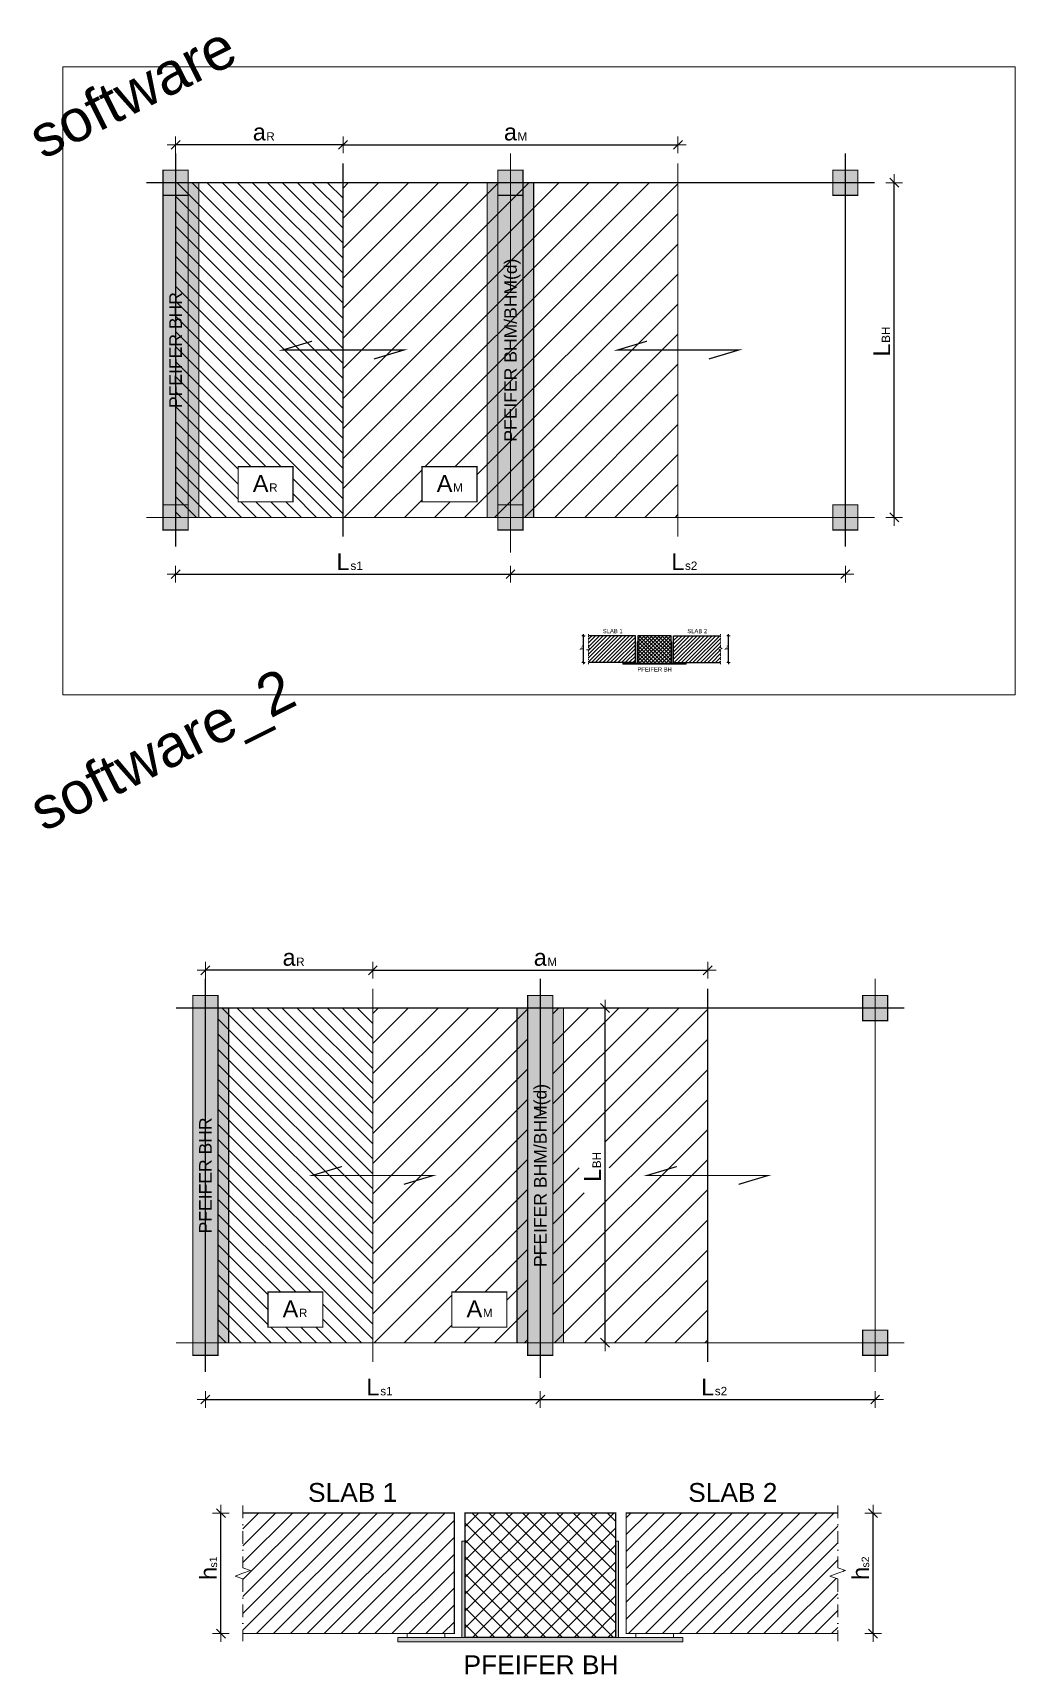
# Model space of a CAD drawing. Header units: millimetres. Extents: x 261817 to 319787, y -328430 to -285760.
# Drawn here: x 276703 to 288436, y -327295 to -307679 of the extents above; entities that cross this region are included whole.
import ezdxf
from ezdxf.enums import TextEntityAlignment as Align

# ---------------------------------------------------------------- set-up
doc = ezdxf.new("R2010")
doc.units = ezdxf.units.MM
doc.linetypes.add('ACAD_ISO02W100', pattern=[15, 12, -3])
doc.linetypes.add('DASHDOT', pattern=[25.4, 12.7, -6.35, 0, -6.35])
doc.layers.get('0').update_dxf_attribs({"lineweight": 0})
doc.layers.add('ISOPRO_WYMIARY', color=7, linetype='Continuous')
for name, color, linetype, lineweight in [('KRESKOWANIE_1', 9, 'Continuous', 0), ('KRESKOWIANIE_2', 8, 'Continuous', 0), ('OZNACZENIA_OPISY', 7, 'Continuous', 5)]:
    doc.layers.add(name, color=color, linetype=linetype, lineweight=lineweight)
doc.layers.add('KRESKOWANIE_3', color=7, linetype='Continuous', lineweight=0, true_color=0xbcc8e6)
doc.styles.add('ARIAL', font='arial.ttf')
doc.dimstyles.new('1-5m', dxfattribs={"dimscale": 2.5, "dimtxt": 4, "dimasz": 0.1, "dimexe": 1, "dimexo": 0, "dimgap": 1, "dimtad": 1, "dimdec": 0, "dimtxsty": 'ARIAL', "dimblk": '1', "dimcen": 2.5, "dimdle": 1, "dimse1": 1, "dimse2": 1, "dimclrd": 1, "dimclrt": 2, "dimadec": 0, "dimazin": 0, "dimtfac": 1, "dimtdec": 0, "dimtix": 1, "dimtmove": 2, "dimatfit": 2, "dimldrblk": 'ARCHTICK', "dimfxl": 1, "dimarcsym": 0})
pattern_1 = [(45, (-995812.34, 1091608.6), (-101.027881, 101.027881), [])]

# ---------------------------------------------------------------- blocks, each defined once
blk = doc.blocks.new('1')
at = {"layer": 'OZNACZENIA_OPISY', "color": 7, "lineweight": 20}
for p, q in [((20, 0), (-20, 0)), ((-10.6, -10.6), (10.6, 10.6)), ((0, -20), (0, 20))]:
    blk.add_line(p, q, dxfattribs=at)
blk = doc.blocks.new('*D443')
at = {"layer": 'Defpoints', "color": 0, "transparency": 16777216}
for p in [(278408, -313890), (282408, -313890), (282408, -314149)]:
    blk.add_point(p, dxfattribs=at)
at = {"layer": 'OZNACZENIA_OPISY', "color": 1, "lineweight": -2, "transparency": 16777216}
blk.add_line((278413, -314149), (282403, -314149), dxfattribs=at)
at = {"layer": 'OZNACZENIA_OPISY', "color": 1, "lineweight": -2, "transparency": 16777216, "xscale": 5, "yscale": 5, "zscale": 5, "rotation": 180}
blk.add_blockref('1', (278408, -314149), dxfattribs=at)
at = {"layer": 'OZNACZENIA_OPISY', "color": 1, "lineweight": -2, "transparency": 16777216, "xscale": 5, "yscale": 5, "zscale": 5}
blk.add_blockref('1', (282408, -314149), dxfattribs=at)
at = {"layer": 'OZNACZENIA_OPISY', "color": 2, "lineweight": 20, "transparency": 16777216, "insert": (280408, -313999), "char_height": 200, "attachment_point": 5, "style": 'ARIAL'}
blk.add_mtext('L', dxfattribs=at)
blk = doc.blocks.new('_ArchTick')
at = {"color": 0, "linetype": 'ByBlock', "const_width": 0.15}
blk.add_lwpolyline([(-0.5, -0.5), (0.5, 0.5)], dxfattribs=at)
blk = doc.blocks.new('*D444')
at = {"layer": 'Defpoints', "color": 0, "transparency": 16777216}
for p in [(282408, -313890), (286408, -313890), (286408, -314149)]:
    blk.add_point(p, dxfattribs=at)
at = {"layer": 'OZNACZENIA_OPISY', "color": 1, "lineweight": -2, "transparency": 16777216}
blk.add_line((282413, -314149), (286403, -314149), dxfattribs=at)
at = {"layer": 'OZNACZENIA_OPISY', "color": 1, "lineweight": -2, "transparency": 16777216, "xscale": 5, "yscale": 5, "zscale": 5, "rotation": 180}
blk.add_blockref('1', (282408, -314149), dxfattribs=at)
at = {"layer": 'OZNACZENIA_OPISY', "color": 1, "lineweight": -2, "transparency": 16777216, "xscale": 5, "yscale": 5, "zscale": 5}
blk.add_blockref('1', (286408, -314149), dxfattribs=at)
at = {"layer": 'OZNACZENIA_OPISY', "color": 2, "lineweight": 20, "transparency": 16777216, "insert": (284408, -313999), "char_height": 200, "attachment_point": 5, "style": 'ARIAL'}
blk.add_mtext('L', dxfattribs=at)
blk = doc.blocks.new('*D445')
at = {"layer": 'Defpoints', "color": 0, "transparency": 16777216}
for p in [(286758, -309470), (286992, -309470), (286758, -313470)]:
    blk.add_point(p, dxfattribs=at)
at = {"layer": 'OZNACZENIA_OPISY', "color": 1, "lineweight": -2, "transparency": 16777216}
blk.add_line((286992, -313465), (286992, -309475), dxfattribs=at)
at = {"layer": 'OZNACZENIA_OPISY', "color": 1, "lineweight": -2, "transparency": 16777216, "xscale": 5, "yscale": 5, "zscale": 5}
for p, rotation in [((286992, -309470), 90), ((286992, -313470), 270)]:
    blk.add_blockref('1', p, dxfattribs=dict(at, rotation=rotation))
at = {"layer": 'OZNACZENIA_OPISY', "color": 2, "lineweight": 20, "transparency": 16777216, "insert": (286842, -311470), "char_height": 200, "attachment_point": 5, "rotation": 90, "style": 'ARIAL'}
blk.add_mtext('L', dxfattribs=at)
blk = doc.blocks.new('*D446')
at = {"layer": 'Defpoints', "color": 0, "transparency": 16777216}
for p in [(284408, -309018), (280408, -309240), (284408, -309240)]:
    blk.add_point(p, dxfattribs=at)
at = {"layer": 'OZNACZENIA_OPISY', "color": 1, "lineweight": -2, "transparency": 16777216}
blk.add_line((280413, -309018), (284403, -309018), dxfattribs=at)
at = {"layer": 'OZNACZENIA_OPISY', "color": 1, "lineweight": -2, "transparency": 16777216, "xscale": 5, "yscale": 5, "zscale": 5, "rotation": 180}
blk.add_blockref('1', (280408, -309018), dxfattribs=at)
at = {"layer": 'OZNACZENIA_OPISY', "color": 1, "lineweight": -2, "transparency": 16777216, "xscale": 5, "yscale": 5, "zscale": 5}
blk.add_blockref('1', (284408, -309018), dxfattribs=at)
at = {"layer": 'OZNACZENIA_OPISY', "color": 2, "lineweight": 20, "transparency": 16777216, "insert": (282408, -308866), "char_height": 200, "attachment_point": 5, "style": 'ARIAL'}
blk.add_mtext('a', dxfattribs=at)
blk = doc.blocks.new('*D447')
at = {"layer": 'Defpoints', "color": 0, "transparency": 16777216}
for p in [(278408, -309018), (278408, -309111), (280408, -309240)]:
    blk.add_point(p, dxfattribs=at)
at = {"layer": 'OZNACZENIA_OPISY', "color": 1, "lineweight": -2, "transparency": 16777216}
blk.add_line((280403, -309018), (278413, -309018), dxfattribs=at)
at = {"layer": 'OZNACZENIA_OPISY', "color": 1, "lineweight": -2, "transparency": 16777216, "xscale": 5, "yscale": 5, "zscale": 5, "rotation": 180}
blk.add_blockref('1', (278408, -309018), dxfattribs=at)
at = {"layer": 'OZNACZENIA_OPISY', "color": 1, "lineweight": -2, "transparency": 16777216, "xscale": 5, "yscale": 5, "zscale": 5}
blk.add_blockref('1', (280408, -309018), dxfattribs=at)
at = {"layer": 'OZNACZENIA_OPISY', "color": 2, "transparency": 16777216, "insert": (279408, -308866), "char_height": 200, "attachment_point": 5, "style": 'ARIAL'}
blk.add_mtext('a', dxfattribs=at)
blk = doc.blocks.new('*D451')
at = {"layer": 'Defpoints', "color": 0, "transparency": 16777216}
for p in [(284918, -314884), (285011, -314884), (284918, -315204)]:
    blk.add_point(p, dxfattribs=at)
at = {"layer": 'OZNACZENIA_OPISY', "color": 1, "lineweight": -2, "transparency": 16777216}
blk.add_line((285011, -315203), (285011, -314885), dxfattribs=at)
for p, rotation in [((285011, -314884), 90), ((285011, -315204), 270)]:
    blk.add_blockref('1', p, dxfattribs=dict(at, rotation=rotation))
at = {"layer": 'OZNACZENIA_OPISY', "color": 2, "lineweight": 20, "transparency": 16777216, "insert": (284981, -315044), "char_height": 40, "attachment_point": 5, "rotation": 90, "style": 'ARIAL'}
blk.add_mtext('h', dxfattribs=at)
blk = doc.blocks.new('*D452')
at = {"layer": 'Defpoints', "color": 0, "transparency": 16777216}
for p in [(283281, -314884), (283339, -314884), (283339, -315204)]:
    blk.add_point(p, dxfattribs=at)
at = {"layer": 'OZNACZENIA_OPISY', "color": 1, "lineweight": -2, "transparency": 16777216}
blk.add_line((283281, -315203), (283281, -314885), dxfattribs=at)
for p, rotation in [((283281, -314884), 90), ((283281, -315204), 270)]:
    blk.add_blockref('1', p, dxfattribs=dict(at, rotation=rotation))
at = {"layer": 'OZNACZENIA_OPISY', "color": 2, "lineweight": 20, "transparency": 16777216, "insert": (283251, -315044), "char_height": 40, "attachment_point": 5, "rotation": 90, "style": 'ARIAL'}
blk.add_mtext('h', dxfattribs=at)
blk = doc.blocks.new('*D455')
at = {"layer": 'Defpoints', "color": 0, "transparency": 16777216}
for p in [(278764, -323754), (282764, -323754), (282764, -324013)]:
    blk.add_point(p, dxfattribs=at)
at = {"layer": 'OZNACZENIA_OPISY', "color": 1, "lineweight": -2, "transparency": 16777216}
blk.add_line((278769, -324013), (282759, -324013), dxfattribs=at)
at = {"layer": 'OZNACZENIA_OPISY', "color": 1, "lineweight": -2, "transparency": 16777216, "xscale": 5, "yscale": 5, "zscale": 5, "rotation": 180}
blk.add_blockref('1', (278764, -324013), dxfattribs=at)
at = {"layer": 'OZNACZENIA_OPISY', "color": 1, "lineweight": -2, "transparency": 16777216, "xscale": 5, "yscale": 5, "zscale": 5}
blk.add_blockref('1', (282764, -324013), dxfattribs=at)
at = {"layer": 'OZNACZENIA_OPISY', "color": 2, "lineweight": 20, "transparency": 16777216, "insert": (280764, -323863), "char_height": 200, "attachment_point": 5, "style": 'ARIAL'}
blk.add_mtext('L', dxfattribs=at)
blk = doc.blocks.new('*D456')
at = {"layer": 'Defpoints', "color": 0, "transparency": 16777216}
for p in [(282764, -323754), (286764, -323754), (286764, -324013)]:
    blk.add_point(p, dxfattribs=at)
at = {"layer": 'OZNACZENIA_OPISY', "color": 1, "lineweight": -2, "transparency": 16777216}
blk.add_line((282769, -324013), (286759, -324013), dxfattribs=at)
at = {"layer": 'OZNACZENIA_OPISY', "color": 1, "lineweight": -2, "transparency": 16777216, "xscale": 5, "yscale": 5, "zscale": 5, "rotation": 180}
blk.add_blockref('1', (282764, -324013), dxfattribs=at)
at = {"layer": 'OZNACZENIA_OPISY', "color": 1, "lineweight": -2, "transparency": 16777216, "xscale": 5, "yscale": 5, "zscale": 5}
blk.add_blockref('1', (286764, -324013), dxfattribs=at)
at = {"layer": 'OZNACZENIA_OPISY', "color": 2, "lineweight": 20, "transparency": 16777216, "insert": (284764, -323863), "char_height": 200, "attachment_point": 5, "style": 'ARIAL'}
blk.add_mtext('L', dxfattribs=at)
blk = doc.blocks.new('*D457')
at = {"layer": 'Defpoints', "color": 0, "transparency": 16777216}
for p in [(283305, -319334), (283538, -319334), (283305, -323334)]:
    blk.add_point(p, dxfattribs=at)
at = {"layer": 'OZNACZENIA_OPISY', "color": 1, "lineweight": -2, "transparency": 16777216}
blk.add_line((283538, -323329), (283538, -319339), dxfattribs=at)
at = {"layer": 'OZNACZENIA_OPISY', "color": 1, "lineweight": -2, "transparency": 16777216, "xscale": 5, "yscale": 5, "zscale": 5}
for p, rotation in [((283538, -319334), 90), ((283538, -323334), 270)]:
    blk.add_blockref('1', p, dxfattribs=dict(at, rotation=rotation))
at = {"layer": 'OZNACZENIA_OPISY', "color": 2, "lineweight": 20, "transparency": 16777216, "insert": (283388, -321334), "char_height": 200, "attachment_point": 5, "rotation": 90, "style": 'ARIAL'}
blk.add_mtext('L', dxfattribs=at)
blk = doc.blocks.new('*D458')
at = {"layer": 'Defpoints', "color": 0, "transparency": 16777216}
for p in [(284764, -318882), (280764, -319104), (284764, -319104)]:
    blk.add_point(p, dxfattribs=at)
at = {"layer": 'OZNACZENIA_OPISY', "color": 1, "lineweight": -2, "transparency": 16777216}
blk.add_line((280769, -318882), (284759, -318882), dxfattribs=at)
at = {"layer": 'OZNACZENIA_OPISY', "color": 1, "lineweight": -2, "transparency": 16777216, "xscale": 5, "yscale": 5, "zscale": 5, "rotation": 180}
blk.add_blockref('1', (280764, -318882), dxfattribs=at)
at = {"layer": 'OZNACZENIA_OPISY', "color": 1, "lineweight": -2, "transparency": 16777216, "xscale": 5, "yscale": 5, "zscale": 5}
blk.add_blockref('1', (284764, -318882), dxfattribs=at)
at = {"layer": 'OZNACZENIA_OPISY', "color": 2, "lineweight": 20, "transparency": 16777216, "insert": (282764, -318730), "char_height": 200, "attachment_point": 5, "style": 'ARIAL'}
blk.add_mtext('a', dxfattribs=at)
blk = doc.blocks.new('*D459')
at = {"layer": 'Defpoints', "color": 0, "transparency": 16777216}
for p in [(278764, -318882), (278764, -318974), (280764, -319104)]:
    blk.add_point(p, dxfattribs=at)
at = {"layer": 'OZNACZENIA_OPISY', "color": 1, "lineweight": -2, "transparency": 16777216}
blk.add_line((280759, -318882), (278769, -318882), dxfattribs=at)
at = {"layer": 'OZNACZENIA_OPISY', "color": 1, "lineweight": -2, "transparency": 16777216, "xscale": 5, "yscale": 5, "zscale": 5, "rotation": 180}
blk.add_blockref('1', (278764, -318882), dxfattribs=at)
at = {"layer": 'OZNACZENIA_OPISY', "color": 1, "lineweight": -2, "transparency": 16777216, "xscale": 5, "yscale": 5, "zscale": 5}
blk.add_blockref('1', (280764, -318882), dxfattribs=at)
at = {"layer": 'OZNACZENIA_OPISY', "color": 2, "transparency": 16777216, "insert": (279764, -318730), "char_height": 200, "attachment_point": 5, "style": 'ARIAL'}
blk.add_mtext('a', dxfattribs=at)
blk = doc.blocks.new('*D453')
at = {"layer": 'Defpoints', "color": 0, "transparency": 16777216}
for p in [(286317, -325370), (286739, -325370), (286317, -326810)]:
    blk.add_point(p, dxfattribs=at)
at = {"layer": 'OZNACZENIA_OPISY', "color": 1, "lineweight": -2, "transparency": 16777216}
blk.add_line((286739, -326805), (286739, -325375), dxfattribs=at)
at = {"layer": 'OZNACZENIA_OPISY', "color": 1, "lineweight": -2, "transparency": 16777216, "xscale": 5, "yscale": 5, "zscale": 5}
for p, rotation in [((286739, -325370), 90), ((286739, -326810), 270)]:
    blk.add_blockref('1', p, dxfattribs=dict(at, rotation=rotation))
at = {"layer": 'OZNACZENIA_OPISY', "color": 2, "lineweight": 20, "transparency": 16777216, "insert": (286589, -326090), "char_height": 200, "attachment_point": 5, "rotation": 90, "style": 'ARIAL'}
blk.add_mtext('h', dxfattribs=at)
blk = doc.blocks.new('*D454')
at = {"layer": 'Defpoints', "color": 0, "transparency": 16777216}
for p in [(278950, -325370), (279212, -325370), (279212, -326810)]:
    blk.add_point(p, dxfattribs=at)
at = {"layer": 'OZNACZENIA_OPISY', "color": 1, "lineweight": -2, "transparency": 16777216}
blk.add_line((278950, -326805), (278950, -325375), dxfattribs=at)
at = {"layer": 'OZNACZENIA_OPISY', "color": 1, "lineweight": -2, "transparency": 16777216, "xscale": 5, "yscale": 5, "zscale": 5}
for p, rotation in [((278950, -325370), 90), ((278950, -326810), 270)]:
    blk.add_blockref('1', p, dxfattribs=dict(at, rotation=rotation))
at = {"layer": 'OZNACZENIA_OPISY', "color": 2, "lineweight": 20, "transparency": 16777216, "insert": (278800, -326090), "char_height": 200, "attachment_point": 5, "rotation": 90, "style": 'ARIAL'}
blk.add_mtext('h', dxfattribs=at)

msp = doc.modelspace()

# ---------------------------------------------------------------- hatches: boundary and pattern name
at = {"layer": 'KRESKOWANIE_1'}
h = msp.add_hatch(color=256, dxfattribs=at)
h.dxf.hatch_style = 1
h.paths.add_polyline_path([(278558.1, -309320.49), (278408.1, -309320.49), (278408.1, -309470.49), (278558.1, -309470.49)])
h.paths.add_polyline_path([(278408.1, -309320.49), (278258.1, -309320.49), (278258.1, -309470.49), (278408.1, -309470.49)])
h.paths.add_polyline_path([(278408.1, -309470.49), (278258.1, -309470.49), (278258.1, -309620.49), (278408.1, -309620.49)])
h.paths.add_polyline_path([(278558.1, -309470.49), (278408.1, -309470.49), (278408.1, -309620.49), (278558.1, -309620.49)])
h = msp.add_hatch(color=256, dxfattribs=at)
h.dxf.hatch_style = 1
h.paths.add_polyline_path([(282558.1, -309320.49), (282408.1, -309320.49), (282408.1, -309470.49), (282558.1, -309470.49)])
h.paths.add_polyline_path([(282408.1, -309320.49), (282258.1, -309320.49), (282258.1, -309470.49), (282408.1, -309470.49)])
h.paths.add_polyline_path([(282408.1, -309470.49), (282258.1, -309470.49), (282258.1, -309620.49), (282408.1, -309620.49)])
h.paths.add_polyline_path([(282558.1, -309470.49), (282408.1, -309470.49), (282408.1, -309620.49), (282558.1, -309620.49)])
h = msp.add_hatch(color=256, dxfattribs=at)
h.dxf.hatch_style = 1
h.paths.add_polyline_path([(286558.1, -309320.49), (286408.1, -309320.49), (286408.1, -309470.49), (286558.1, -309470.49)])
h.paths.add_polyline_path([(286408.1, -309320.49), (286258.1, -309320.49), (286258.1, -309470.49), (286408.1, -309470.49)])
h.paths.add_polyline_path([(286408.1, -309470.49), (286258.1, -309470.49), (286258.1, -309620.49), (286408.1, -309620.49)])
h.paths.add_polyline_path([(286558.1, -309470.49), (286408.1, -309470.49), (286408.1, -309620.49), (286558.1, -309620.49)])
h = msp.add_hatch(color=256, dxfattribs=at)
h.dxf.hatch_style = 1
h.paths.add_polyline_path([(278558.1, -313320.49), (278408.1, -313320.49), (278408.1, -313470.49), (278558.1, -313470.49)])
h.paths.add_polyline_path([(278408.1, -313320.49), (278258.1, -313320.49), (278258.1, -313470.49), (278408.1, -313470.49)])
h.paths.add_polyline_path([(278408.1, -313470.49), (278258.1, -313470.49), (278258.1, -313620.49), (278408.1, -313620.49)])
h.paths.add_polyline_path([(278558.1, -313470.49), (278408.1, -313470.49), (278408.1, -313620.49), (278558.1, -313620.49)])
h = msp.add_hatch(color=256, dxfattribs=at)
h.dxf.hatch_style = 1
h.paths.add_polyline_path([(282558.1, -313320.49), (282408.1, -313320.49), (282408.1, -313470.49), (282558.1, -313470.49)])
h.paths.add_polyline_path([(282408.1, -313320.49), (282258.1, -313320.49), (282258.1, -313470.49), (282408.1, -313470.49)])
h.paths.add_polyline_path([(282408.1, -313470.49), (282258.1, -313470.49), (282258.1, -313620.49), (282408.1, -313620.49)])
h.paths.add_polyline_path([(282558.1, -313470.49), (282408.1, -313470.49), (282408.1, -313620.49), (282558.1, -313620.49)])
h = msp.add_hatch(color=256, dxfattribs=at)
h.dxf.hatch_style = 1
h.paths.add_polyline_path([(286558.1, -313320.49), (286408.1, -313320.49), (286408.1, -313470.49), (286558.1, -313470.49)])
h.paths.add_polyline_path([(286408.1, -313320.49), (286258.1, -313320.49), (286258.1, -313470.49), (286408.1, -313470.49)])
h.paths.add_polyline_path([(286408.1, -313470.49), (286258.1, -313470.49), (286258.1, -313620.49), (286408.1, -313620.49)])
h.paths.add_polyline_path([(286558.1, -313470.49), (286408.1, -313470.49), (286408.1, -313620.49), (286558.1, -313620.49)])
h = msp.add_hatch(color=256, dxfattribs=at)
h.dxf.hatch_style = 1
h.paths.add_polyline_path([(278914.37, -319184.27), (278764.37, -319184.27), (278764.37, -319334.27), (278914.37, -319334.27)])
h.paths.add_polyline_path([(278764.37, -319184.27), (278614.37, -319184.27), (278614.37, -319334.27), (278764.37, -319334.27)])
h.paths.add_polyline_path([(278764.37, -319334.27), (278614.37, -319334.27), (278614.37, -319484.27), (278764.37, -319484.27)])
h.paths.add_polyline_path([(278914.37, -319334.27), (278764.37, -319334.27), (278764.37, -319484.27), (278914.37, -319484.27)])
h = msp.add_hatch(color=256, dxfattribs=at)
h.dxf.hatch_style = 1
h.paths.add_polyline_path([(282914.37, -319184.27), (282764.37, -319184.27), (282764.37, -319334.27), (282914.37, -319334.27)])
h.paths.add_polyline_path([(282764.37, -319184.27), (282614.37, -319184.27), (282614.37, -319334.27), (282764.37, -319334.27)])
h.paths.add_polyline_path([(282764.37, -319334.27), (282614.37, -319334.27), (282614.37, -319484.27), (282764.37, -319484.27)])
h.paths.add_polyline_path([(282914.37, -319334.27), (282764.37, -319334.27), (282764.37, -319484.27), (282914.37, -319484.27)])
h = msp.add_hatch(color=256, dxfattribs=at)
h.dxf.hatch_style = 1
h.paths.add_polyline_path([(286914.37, -319184.27), (286764.37, -319184.27), (286764.37, -319334.27), (286914.37, -319334.27)])
h.paths.add_polyline_path([(286764.37, -319184.27), (286614.37, -319184.27), (286614.37, -319334.27), (286764.37, -319334.27)])
h.paths.add_polyline_path([(286764.37, -319334.27), (286614.37, -319334.27), (286614.37, -319484.27), (286764.37, -319484.27)])
h.paths.add_polyline_path([(286914.37, -319334.27), (286764.37, -319334.27), (286764.37, -319484.27), (286914.37, -319484.27)])
h = msp.add_hatch(color=256, dxfattribs=at)
h.dxf.hatch_style = 1
h.paths.add_polyline_path([(278914.37, -323184.27), (278764.37, -323184.27), (278764.37, -323334.27), (278914.37, -323334.27)])
h.paths.add_polyline_path([(278764.37, -323184.27), (278614.37, -323184.27), (278614.37, -323334.27), (278764.37, -323334.27)])
h.paths.add_polyline_path([(278764.37, -323334.27), (278614.37, -323334.27), (278614.37, -323484.27), (278764.37, -323484.27)])
h.paths.add_polyline_path([(278914.37, -323334.27), (278764.37, -323334.27), (278764.37, -323484.27), (278914.37, -323484.27)])
h = msp.add_hatch(color=256, dxfattribs=at)
h.dxf.hatch_style = 1
h.paths.add_polyline_path([(282914.37, -323184.27), (282764.37, -323184.27), (282764.37, -323334.27), (282914.37, -323334.27)])
h.paths.add_polyline_path([(282764.37, -323184.27), (282614.37, -323184.27), (282614.37, -323334.27), (282764.37, -323334.27)])
h.paths.add_polyline_path([(282764.37, -323334.27), (282614.37, -323334.27), (282614.37, -323484.27), (282764.37, -323484.27)])
h.paths.add_polyline_path([(282914.37, -323334.27), (282764.37, -323334.27), (282764.37, -323484.27), (282914.37, -323484.27)])
h = msp.add_hatch(color=256, dxfattribs=at)
h.dxf.hatch_style = 1
h.paths.add_polyline_path([(286914.37, -323184.27), (286764.37, -323184.27), (286764.37, -323334.27), (286914.37, -323334.27)])
h.paths.add_polyline_path([(286764.37, -323184.27), (286614.37, -323184.27), (286614.37, -323334.27), (286764.37, -323334.27)])
h.paths.add_polyline_path([(286764.37, -323334.27), (286614.37, -323334.27), (286614.37, -323484.27), (286764.37, -323484.27)])
h.paths.add_polyline_path([(286914.37, -323334.27), (286764.37, -323334.27), (286764.37, -323484.27), (286914.37, -323484.27)])
at = {"layer": 'KRESKOWANIE_3'}
h = msp.add_hatch(color=256, dxfattribs=at)
h.dxf.hatch_style = 1
h.paths.add_polyline_path([(278686.1, -309470.49), (278558.1, -309470.49), (278558.1, -313470.49), (278686.1, -313470.49)])
h = msp.add_hatch(color=256, dxfattribs=at)
h.dxf.hatch_style = 1
h.paths.add_polyline_path([(282686.1, -309470.49), (282558.1, -309470.49), (282558.1, -313470.49), (282686.1, -313470.49)])
h.paths.add_polyline_path([(282130.1, -313470.49), (282258.1, -313470.49), (282258.1, -309470.49), (282130.1, -309470.49)])
h = msp.add_hatch(dxfattribs=at)
h.set_pattern_fill('ANSI31', color=3, scale=10)
h.paths.add_polyline_path([(283338.73, -314884.07), (283338.73, -315029.07), (283359.35, -315036.57), (283338.73, -315044.07), (283318.1, -315051.57), (283338.73, -315059.07), (283338.73, -315204.07), (283900.16, -315204.07), (283900.16, -314884.07)])
h = msp.add_hatch(color=256, dxfattribs=at)
h.dxf.hatch_style = 1
h.paths.add_polyline_path([(283928.16, -314959.07), (283920.16, -314959.07), (283920.16, -315214.07), (283928.16, -315214.07)])
h.paths.add_polyline_path([(284336.16, -314959.07), (284328.16, -314959.07), (284328.16, -315214.07), (284336.16, -315214.07)])
h = msp.add_hatch(dxfattribs=at)
h.set_pattern_fill('ANSI37', scale=10, angle=90)
h.paths.add_polyline_path([(284328.16, -315214.07), (284328.16, -314959.07), (284328.16, -314884.07), (283928.16, -314884.07), (283928.16, -314959.07), (283928.16, -315214.07)])
h = msp.add_hatch(dxfattribs=at)
h.set_pattern_fill('ANSI31', color=3, scale=10)
h.paths.add_polyline_path([(284356.16, -314884.07), (284356.16, -315204.07), (284917.59, -315204.07), (284917.59, -315059.07), (284896.96, -315051.57), (284917.59, -315044.07), (284938.21, -315036.57), (284917.59, -315029.07), (284917.59, -314884.07)])
h = msp.add_hatch(color=256, dxfattribs=at)
h.dxf.hatch_style = 1
h.paths.add_polyline_path([(284506.16, -315214.07), (283750.16, -315214.07), (283750.16, -315226.07), (284506.16, -315226.07)])
h = msp.add_hatch(color=256, dxfattribs=at)
h.dxf.hatch_style = 1
h.paths.add_polyline_path([(279042.37, -319334.27), (278914.37, -319334.27), (278914.37, -323334.27), (279042.37, -323334.27)])
h = msp.add_hatch(color=256, dxfattribs=at)
h.dxf.hatch_style = 1
h.paths.add_polyline_path([(283042.37, -319334.27), (282914.37, -319334.27), (282914.37, -323334.27), (283042.37, -323334.27)])
h.paths.add_polyline_path([(282486.37, -323334.27), (282614.37, -323334.27), (282614.37, -319334.27), (282486.37, -319334.27)])
h = msp.add_hatch(dxfattribs=at)
h.set_pattern_fill('ANSI31', color=3, scale=45)
h.set_pattern_definition(pattern_1)
h.paths.add_polyline_path([(279211.95, -325369.72), (279211.95, -326022.22), (279304.76, -326055.97), (279211.95, -326089.72), (279119.13, -326123.47), (279211.95, -326157.22), (279211.95, -326809.72), (281738.37, -326809.72), (281738.37, -325369.72)])
h = msp.add_hatch(dxfattribs=at)
h.set_pattern_fill('ANSI37', scale=45, angle=90)
h.set_pattern_definition([(135, (-995812.34, 1091608.6), (-101.027881, -101.027881), []), (225, (-995812.34, 1091608.6), (101.027881, -101.027881), [])])
h.paths.add_polyline_path([(283664.37, -326854.72), (283664.37, -325707.22), (283664.37, -325369.72), (281864.37, -325369.72), (281864.37, -325707.22), (281864.37, -326854.72)])
h = msp.add_hatch(dxfattribs=at)
h.set_pattern_fill('ANSI31', color=3, scale=45)
h.set_pattern_definition(pattern_1)
h.paths.add_polyline_path([(283790.37, -325369.72), (283790.37, -326809.72), (286316.8, -326809.72), (286316.8, -326157.22), (286223.99, -326123.47), (286316.8, -326089.72), (286409.61, -326055.97), (286316.8, -326022.22), (286316.8, -325369.72)])
h = msp.add_hatch(color=256, dxfattribs=at)
h.dxf.hatch_style = 1
h.paths.add_polyline_path([(281864.37, -325707.22), (281828.37, -325707.22), (281828.37, -326854.72), (281864.37, -326854.72)])
h.paths.add_polyline_path([(283700.37, -325707.22), (283664.37, -325707.22), (283664.37, -326854.72), (283700.37, -326854.72)])
h = msp.add_hatch(color=256, dxfattribs=at)
h.dxf.hatch_style = 1
h.paths.add_polyline_path([(284465.37, -326854.72), (281063.37, -326854.72), (281063.37, -326908.72), (284465.37, -326908.72)])
at = {"layer": 'KRESKOWIANIE_2'}
h = msp.add_hatch(color=256, dxfattribs=at)
h.dxf.hatch_style = 1
h.paths.add_polyline_path([(278558.1, -309470.49), (278258.1, -309470.49), (278258.1, -313470.49), (278558.1, -313470.49)])
h = msp.add_hatch(color=256, dxfattribs=at)
h.dxf.hatch_style = 1
h.paths.add_polyline_path([(282558.1, -309470.49), (282258.1, -309470.49), (282258.1, -313470.49), (282558.1, -313470.49)])
h = msp.add_hatch(color=256, dxfattribs=at)
h.dxf.hatch_style = 1
h.paths.add_polyline_path([(278914.37, -319334.27), (278614.37, -319334.27), (278614.37, -323334.27), (278914.37, -323334.27)])
h = msp.add_hatch(color=256, dxfattribs=at)
h.dxf.hatch_style = 1
h.paths.add_polyline_path([(282914.37, -319334.27), (282614.37, -319334.27), (282614.37, -323334.27), (282914.37, -323334.27)])
at = {"layer": 'OZNACZENIA_OPISY'}
h = msp.add_hatch(dxfattribs=at)
h.set_pattern_fill('ANSI31', color=256, scale=40, angle=90)
h.set_pattern_definition([(135, (3261.93, 0.03), (-89.80256, -89.80256), [])])
h.paths.add_polyline_path([(280408.1, -309470.49), (278408.1, -309470.49), (278408.1, -313470.47), (280408.1, -313470.47)])
h.paths.add_polyline_path([(279155.35, -312863.61), (279811.1, -312863.61), (279811.1, -313283.79), (279155.35, -313283.79)])
h = msp.add_hatch(dxfattribs=at)
h.set_pattern_fill('ANSI31', color=256, scale=80)
h.set_pattern_definition([(45, (-8502.68, 0), (-179.60512, 179.60512), [])])
h.paths.add_polyline_path([(284408.1, -309470.49), (280408.1, -309470.49), (280408.1, -313470.49), (284408.1, -313470.49)])
h.paths.add_polyline_path([(281352.15, -313283.79), (281352.15, -312863.61), (282007.9, -312863.61), (282007.9, -313283.79)])
h = msp.add_hatch(dxfattribs=at)
h.set_pattern_fill('ANSI31', color=256, scale=40, angle=90)
h.set_pattern_definition([(135, (3618.2, -9863.75), (-89.80256, -89.80256), [])])
h.paths.add_polyline_path([(279511.62, -322727.38), (280167.37, -322727.38), (280167.37, -323147.57), (279511.62, -323147.57)])
h.paths.add_polyline_path([(278914.37, -319334.27), (278914.37, -323334.24), (280764.37, -323334.24), (280764.37, -319334.27)])
h = msp.add_hatch(dxfattribs=at)
h.set_pattern_fill('ANSI31', color=256, scale=80)
h.set_pattern_definition([(45, (-8146.4, -9863.78), (-179.60512, 179.60512), [])])
h.paths.add_polyline_path([(281708.43, -323147.57), (281708.43, -322727.38), (282364.18, -322727.38), (282364.18, -323147.57)])
h.paths.add_polyline_path([(283588.39, -321542.36), (283229.44, -321542.36), (283229.44, -320929.92), (283588.39, -320929.92)])
h.paths.add_polyline_path([(282614.37, -323334.27), (282614.37, -319334.27), (280764.37, -319334.27), (280764.37, -323334.27)])
h.paths.add_polyline_path([(282914.37, -319334.27), (282914.37, -323334.27), (284764.37, -323334.27), (284764.37, -319334.27)])

# ---------------------------------------------------------------- linework, layer by layer
at = {"color": 254}
for p, q in [((281174.03, -326809.72), (281174.03, -326854.72)), ((281622.91, -326809.72), (281622.91, -326854.72)), ((283905.84, -326809.72), (283905.84, -326854.72)), ((284354.72, -326809.72), (284354.72, -326854.72))]:
    msp.add_line(p, q, dxfattribs=at)
msp.add_lwpolyline([(277063.03, -308084.53), (288436.4, -308084.53), (288436.4, -315592.33), (277063.03, -315592.33)], close=True, dxfattribs=at)
at = {"color": 2, "linetype": 'DASHDOT', "ltscale": 13, "const_width": 14}
for points in [[(278408.1, -309120.49), (278408.1, -313820.49)], [(282408.1, -309120.49), (282408.1, -310755.28)], [(286408.1, -309120.49), (286408.1, -313820.49)], [(278058.1, -309470.49), (286758.1, -309470.49)], [(282408.1, -312191.57), (282408.1, -313890.49)], [(286758.1, -313470.49), (278058.1, -313470.49)], [(278764.37, -318984.27), (278764.37, -323684.27)], [(282764.37, -318984.27), (282764.37, -320619.05)], [(286764.37, -318984.27), (286764.37, -323684.27)], [(278414.37, -319334.27), (287114.37, -319334.27)], [(282764.37, -322055.35), (282764.37, -323754.27)], [(287114.37, -323334.27), (278414.37, -323334.27)]]:
    msp.add_lwpolyline(points, dxfattribs=at)
at = {"color": 3, "lineweight": 30, "const_width": 14}
for points in [[(278258.1, -309470.49), (278258.1, -309320.49), (278558.1, -309320.49), (278558.1, -309470.49)], [(282258.1, -309470.49), (282258.1, -309320.49), (282558.1, -309320.49), (282558.1, -309470.49)], [(278258.1, -309470.49), (278558.1, -309470.49), (278558.1, -313470.49), (278258.1, -313470.49), (278258.1, -309470.49)], [(282258.1, -309470.49), (282558.1, -309470.49), (282558.1, -313470.49), (282258.1, -313470.49), (282258.1, -309470.49)], [(280038.62, -311363.92), (279684.23, -311470.49), (281131.97, -311470.49), (280777.58, -311577.07)], [(284038.62, -311363.92), (283684.23, -311470.49), (285131.97, -311470.49), (284777.58, -311577.07)], [(278258.1, -313470.49), (278258.1, -313620.49), (278558.1, -313620.49), (278558.1, -313470.49)], [(282258.1, -313470.49), (282258.1, -313620.49), (282558.1, -313620.49), (282558.1, -313470.49)], [(278614.37, -319334.27), (278614.37, -319184.27), (278914.37, -319184.27), (278914.37, -319334.27)], [(278614.37, -319334.27), (278914.37, -319334.27), (278914.37, -323334.27), (278614.37, -323334.27), (278614.37, -319334.27)], [(282614.37, -319334.27), (282614.37, -319184.27), (282914.37, -319184.27), (282914.37, -319334.27)], [(282614.37, -319334.27), (282914.37, -319334.27), (282914.37, -323334.27), (282614.37, -323334.27), (282614.37, -319334.27)], [(280394.89, -321227.69), (280040.5, -321334.27), (281488.25, -321334.27), (281133.86, -321440.85)], [(284394.89, -321227.69), (284040.5, -321334.27), (285488.25, -321334.27), (285133.86, -321440.85)], [(278614.37, -323334.27), (278614.37, -323484.27), (278914.37, -323484.27), (278914.37, -323334.27)], [(282614.37, -323334.27), (282614.37, -323484.27), (282914.37, -323484.27), (282914.37, -323334.27)], [(279211.95, -326809.72), (281738.37, -326809.72), (281738.37, -325369.72), (279211.95, -325369.72)], [(286316.8, -326809.72), (283790.37, -326809.72), (283790.37, -325369.72), (286316.8, -325369.72)]]:
    msp.add_lwpolyline(points, dxfattribs=at)
at = {"color": 3, "linetype": 'ACAD_ISO02W100', "lineweight": 30, "ltscale": 30, "const_width": 14}
for points in [[(280408.1, -313700.49), (280408.1, -309240.49)], [(284408.1, -313700.49), (284408.1, -309240.49)], [(280764.37, -323564.27), (280764.37, -319104.27)], [(284764.37, -323564.27), (284764.37, -319104.27)]]:
    msp.add_lwpolyline(points, dxfattribs=at)
at = {"color": 3, "lineweight": 30, "const_width": 14}
for points in [[(286258.1, -309320.49), (286558.1, -309320.49), (286558.1, -309620.49), (286258.1, -309620.49)], [(278686.1, -309470.49), (278558.1, -309470.49), (278558.1, -313470.49), (278686.1, -313470.49)], [(282130.1, -309470.49), (282258.1, -309470.49), (282258.1, -313470.49), (282130.1, -313470.49)], [(282686.1, -309470.49), (282558.1, -309470.49), (282558.1, -313470.49), (282686.1, -313470.49)], [(279155.35, -312863.61), (279811.1, -312863.61), (279811.1, -313283.79), (279155.35, -313283.79)], [(281352.15, -312863.61), (282007.9, -312863.61), (282007.9, -313283.79), (281352.15, -313283.79)], [(286258.1, -313320.49), (286558.1, -313320.49), (286558.1, -313620.49), (286258.1, -313620.49)], [(279042.37, -319334.27), (278914.37, -319334.27), (278914.37, -323334.27), (279042.37, -323334.27)], [(282486.37, -319334.27), (282614.37, -319334.27), (282614.37, -323334.27), (282486.37, -323334.27)], [(283042.37, -319334.27), (282914.37, -319334.27), (282914.37, -323334.27), (283042.37, -323334.27)], [(286614.37, -319184.27), (286914.37, -319184.27), (286914.37, -319484.27), (286614.37, -319484.27)], [(279511.62, -322727.38), (280167.37, -322727.38), (280167.37, -323147.57), (279511.62, -323147.57)], [(281708.43, -322727.38), (282364.18, -322727.38), (282364.18, -323147.57), (281708.43, -323147.57)], [(286614.37, -323184.27), (286914.37, -323184.27), (286914.37, -323484.27), (286614.37, -323484.27)], [(283664.37, -325707.22), (283664.37, -325707.22), (283664.37, -325369.72), (281864.37, -325369.72), (281864.37, -325707.22), (281864.37, -325707.22), (281864.37, -326854.72), (283664.37, -326854.72), (283664.37, -325707.22)]]:
    msp.add_lwpolyline(points, close=True, dxfattribs=at)
at = {"color": 3, "linetype": 'ACAD_ISO02W100', "lineweight": 30, "ltscale": 5, "const_width": 14}
for points in [[(278558.1, -309470.49), (278558.1, -309620.49), (278258.1, -309620.49), (278258.1, -309470.49)], [(282558.1, -309470.49), (282558.1, -309620.49), (282258.1, -309620.49), (282258.1, -309470.49)], [(278558.1, -313470.49), (278558.1, -313320.49), (278258.1, -313320.49), (278258.1, -313470.49)], [(282558.1, -313470.49), (282558.1, -313320.49), (282258.1, -313320.49), (282258.1, -313470.49)]]:
    msp.add_lwpolyline(points, dxfattribs=at)
for points in [[(283920.16, -315214.07), (283928.16, -315214.07), (283928.16, -314959.07), (283920.16, -314959.07)], [(284328.16, -315214.07), (284336.16, -315214.07), (284336.16, -314959.07), (284328.16, -314959.07)], [(284506.16, -315226.07), (283750.16, -315226.07), (283750.16, -315214.07), (284506.16, -315214.07)], [(281828.37, -326854.72), (281864.37, -326854.72), (281864.37, -325707.22), (281828.37, -325707.22)], [(283664.37, -326854.72), (283700.37, -326854.72), (283700.37, -325707.22), (283664.37, -325707.22)], [(284465.37, -326908.72), (281063.37, -326908.72), (281063.37, -326854.72), (284465.37, -326854.72)]]:
    msp.add_lwpolyline(points, close=True)
at = {"layer": 'ISOPRO_WYMIARY'}
for p, q in [((283900.16, -314884.07), (283338.73, -314884.07)), ((283900.16, -315204.07), (283900.16, -314884.07)), ((284356.16, -315204.07), (284356.16, -314884.07)), ((284356.16, -314884.07), (284917.59, -314884.07)), ((283900.16, -315204.07), (283338.73, -315204.07)), ((284356.16, -315204.07), (284917.59, -315204.07))]:
    msp.add_line(p, q, dxfattribs=at)
msp.add_lwpolyline([(284328.16, -314959.07), (284328.16, -314959.07), (284328.16, -314884.07), (283928.16, -314884.07), (283928.16, -314959.07), (283928.16, -314959.07), (283928.16, -315214.07), (284328.16, -315214.07), (284328.16, -314959.07)], close=True, dxfattribs=at)
at = {"layer": 'OZNACZENIA_OPISY', "color": 7, "linetype": 'DASHDOT'}
for points in [[(283338.73, -314864.07), (283338.73, -315029.07), (283359.35, -315036.57), (283338.73, -315044.07), (283318.1, -315051.57), (283338.73, -315059.07), (283338.73, -315224.07)], [(284917.59, -314864.07), (284917.59, -315029.07), (284938.21, -315036.57), (284917.59, -315044.07), (284896.96, -315051.57), (284917.59, -315059.07), (284917.59, -315224.07)]]:
    msp.add_lwpolyline(points, dxfattribs=at)
at = {"layer": 'OZNACZENIA_OPISY', "color": 7, "linetype": 'DASHDOT', "ltscale": 12}
for points in [[(279211.95, -325279.72), (279211.95, -326022.22), (279304.76, -326055.97), (279211.95, -326089.72), (279119.13, -326123.47), (279211.95, -326157.22), (279211.95, -326899.72)], [(286316.8, -325279.72), (286316.8, -326022.22), (286409.61, -326055.97), (286316.8, -326089.72), (286223.99, -326123.47), (286316.8, -326157.22), (286316.8, -326899.72)]]:
    msp.add_lwpolyline(points, dxfattribs=at)

# ---------------------------------------------------------------- texts
at = {"layer": 'OZNACZENIA_OPISY', "color": 7, "style": 'ARIAL'}
for s, height, rotation, p in [('software', 500, 26.631239, (277890.44, -308382.66)), ('PFEIFER BHM/BHM(d)', 150, 90, (282408.1, -311470.49)), ('PFEIFER BHR', 150, 90, (278408.1, -311470.49)), ('software_2', 500, 26.631239, (278246.72, -316243.32)), ('PFEIFER BHM/BHM(d)', 150, 90, (282764.37, -321334.27)), ('PFEIFER BHR', 150, 90, (278764.37, -321334.27))]:
    msp.add_text(s, height=height, rotation=rotation, dxfattribs=at).set_placement(p, align=Align.MIDDLE_CENTER)
at = {"layer": 'OZNACZENIA_OPISY', "lineweight": 20, "style": 'ARIAL'}
for s, p in [('R', (279491.59, -308966.91)), ('M', (282492.52, -308966.91)), ('R', (279525.57, -313163.71)), ('M', (281722.37, -313163.71)), ('s1', (280496.85, -314098.09)), ('s2', (284492.6, -314097.73)), ('R', (279847.87, -318830.68)), ('M', (282848.8, -318830.68)), ('R', (279881.84, -323027.49)), ('M', (282078.65, -323027.49)), ('s2', (284848.87, -323961.5)), ('s1', (280853.12, -323961.87))]:
    msp.add_text(s, height=100, dxfattribs=at).set_placement(p)
for s, height, p in [('BH', 100, (286941.39, -311383.8)), ('s1', 20, (283270.25, -315028.74)), ('s2', 20, (285001.02, -315028.74)), ('BH', 100, (283487.82, -321247.58)), ('s1', 90, (278903.8, -326020.75)), ('s2', 90, (286692.27, -326020.75))]:
    msp.add_text(s, height=height, rotation=90, dxfattribs=at).set_placement(p)
at = {"layer": 'OZNACZENIA_OPISY', "color": 7, "style": 'ARIAL'}
for s, height, p in [('SLAB 1', 50, (283630.02, -314829.25)), ('SLAB 2', 50, (284639.17, -314829.25)), ('PFEIFER BH', 50, (284130.06, -315286.89)), ('SLAB 1', 225, (280522.73, -325123.02)), ('SLAB 2', 225, (285063.91, -325123.02)), ('PFEIFER BH', 225, (282772.95, -327182.41))]:
    msp.add_text(s, height=height, dxfattribs=at).set_placement(p, align=Align.MIDDLE_CENTER)
at = {"layer": 'OZNACZENIA_OPISY', "color": 2, "lineweight": 20, "char_height": 200, "attachment_point": 5, "style": 'ARIAL'}
for insert in [(279424, -313064.81), (281620.81, -313064.81), (279780.28, -322928.58), (281977.09, -322928.58)]:
    msp.add_mtext('A', dxfattribs=dict(at, insert=insert))

# ---------------------------------------------------------------- dimensions: what is measured, and where the dimension line sits
at = {"layer": 'OZNACZENIA_OPISY', "color": 254}
for base, p1, p2, picture, middle in [((278408.1, -309017.99), (280408.1, -309240.49), (278408.1, -309110.59), '*D447', (279408.1, -308866.35)), ((278764.37, -318881.77), (280764.37, -319104.27), (278764.37, -318974.37), '*D459', (279764.37, -318730.13))]:
    dim = msp.add_linear_dim(base=base, p1=p1, p2=p2, text='a', dimstyle='1-5m', override={"dimscale": 50}, dxfattribs=at)
    dim.commit()
    dim.dimension.update_dxf_attribs({"geometry": picture, "text_midpoint": middle})
at = {"layer": 'OZNACZENIA_OPISY', "color": 3, "lineweight": 20}
for base, p1, p2, text, picture, middle in [((284408.1, -309017.99), (280408.1, -309240.49), (284408.1, -309240.49), 'a', '*D446', (282408.1, -308866.35)), ((282408.1, -314149.19), (278408.1, -313890.49), (282408.1, -313890.49), 'L', '*D443', (280408.1, -313999.19)), ((286408.1, -314149.19), (282408.1, -313890.49), (286408.1, -313890.49), 'L', '*D444', (284408.1, -313999.19)), ((284764.37, -318881.77), (280764.37, -319104.27), (284764.37, -319104.27), 'a', '*D458', (282764.37, -318730.13)), ((282764.37, -324012.96), (278764.37, -323754.27), (282764.37, -323754.27), 'L', '*D455', (280764.37, -323862.96)), ((286764.37, -324012.96), (282764.37, -323754.27), (286764.37, -323754.27), 'L', '*D456', (284764.37, -323862.96))]:
    dim = msp.add_linear_dim(base=base, p1=p1, p2=p2, text=text, dimstyle='1-5m', override={"dimscale": 50}, dxfattribs=at)
    dim.commit()
    dim.dimension.update_dxf_attribs({"geometry": picture, "text_midpoint": middle})
for base, p1, p2, text, override, picture, middle in [((286991.63, -309470.49), (286758.1, -313470.49), (286758.1, -309470.49), 'L', {"dimscale": 50}, '*D445', (286841.63, -311470.49)), ((283280.57, -314884.07), (283338.73, -315204.07), (283338.73, -314884.07), 'h', {"dimscale": 10}, '*D452', (283250.57, -315044.07)), ((285011.34, -314884.07), (284917.59, -315204.07), (284917.59, -314884.07), 'h', {"dimscale": 10}, '*D451', (284981.34, -315044.07)), ((283538.06, -319334.27), (283304.53, -323334.27), (283304.53, -319334.27), 'L', {"dimscale": 50}, '*D457', (283388.06, -321334.27)), ((278950.23, -325369.72), (279211.95, -326809.72), (279211.95, -325369.72), 'h', {"dimscale": 50}, '*D454', (278800.23, -326089.72)), ((286738.71, -325369.72), (286316.8, -326809.72), (286316.8, -325369.72), 'h', {"dimscale": 50}, '*D453', (286588.71, -326089.72))]:
    dim = msp.add_linear_dim(base=base, p1=p1, p2=p2, angle=90, text=text, dimstyle='1-5m', override=override, dxfattribs=at)
    dim.commit()
    dim.dimension.update_dxf_attribs({"geometry": picture, "text_midpoint": middle})

doc.saveas('drawing.dxf')
